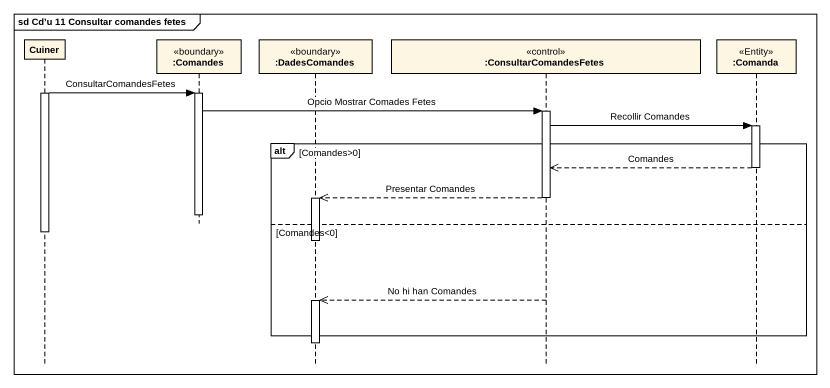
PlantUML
@startuml
mainframe sd Cd’u 11 Consultar comandes fetes
hide footbox
participant Cuiner
participant ":Comandes" as Comandes <<boundary>>
participant ":DadesComandes" as DadesComandes <<boundary>>
participant ":ConsultarComandesFetes" as ConsultarComandesFetes <<control>>
participant ":Comanda" as Comanda <<Entity>>

activate Cuiner
Cuiner -> Comandes : ConsultarComandesFetes
activate Comandes
Comandes -> ConsultarComandesFetes : Opcio Mostrar Comades Fetes
activate ConsultarComandesFetes
ConsultarComandesFetes -> Comanda : Recollir Comandes
activate Comanda
alt Comandes>0
  Comanda -->> ConsultarComandesFetes : Comandes
  deactivate Comanda
  ConsultarComandesFetes -->> DadesComandes : Presentar Comandes
  deactivate ConsultarComandesFetes
  activate DadesComandes
  deactivate Comandes
else Comandes<0
  deactivate Cuiner
  deactivate DadesComandes
  ConsultarComandesFetes -->> DadesComandes : No hi han Comandes
  activate DadesComandes
end
deactivate DadesComandes
@enduml
